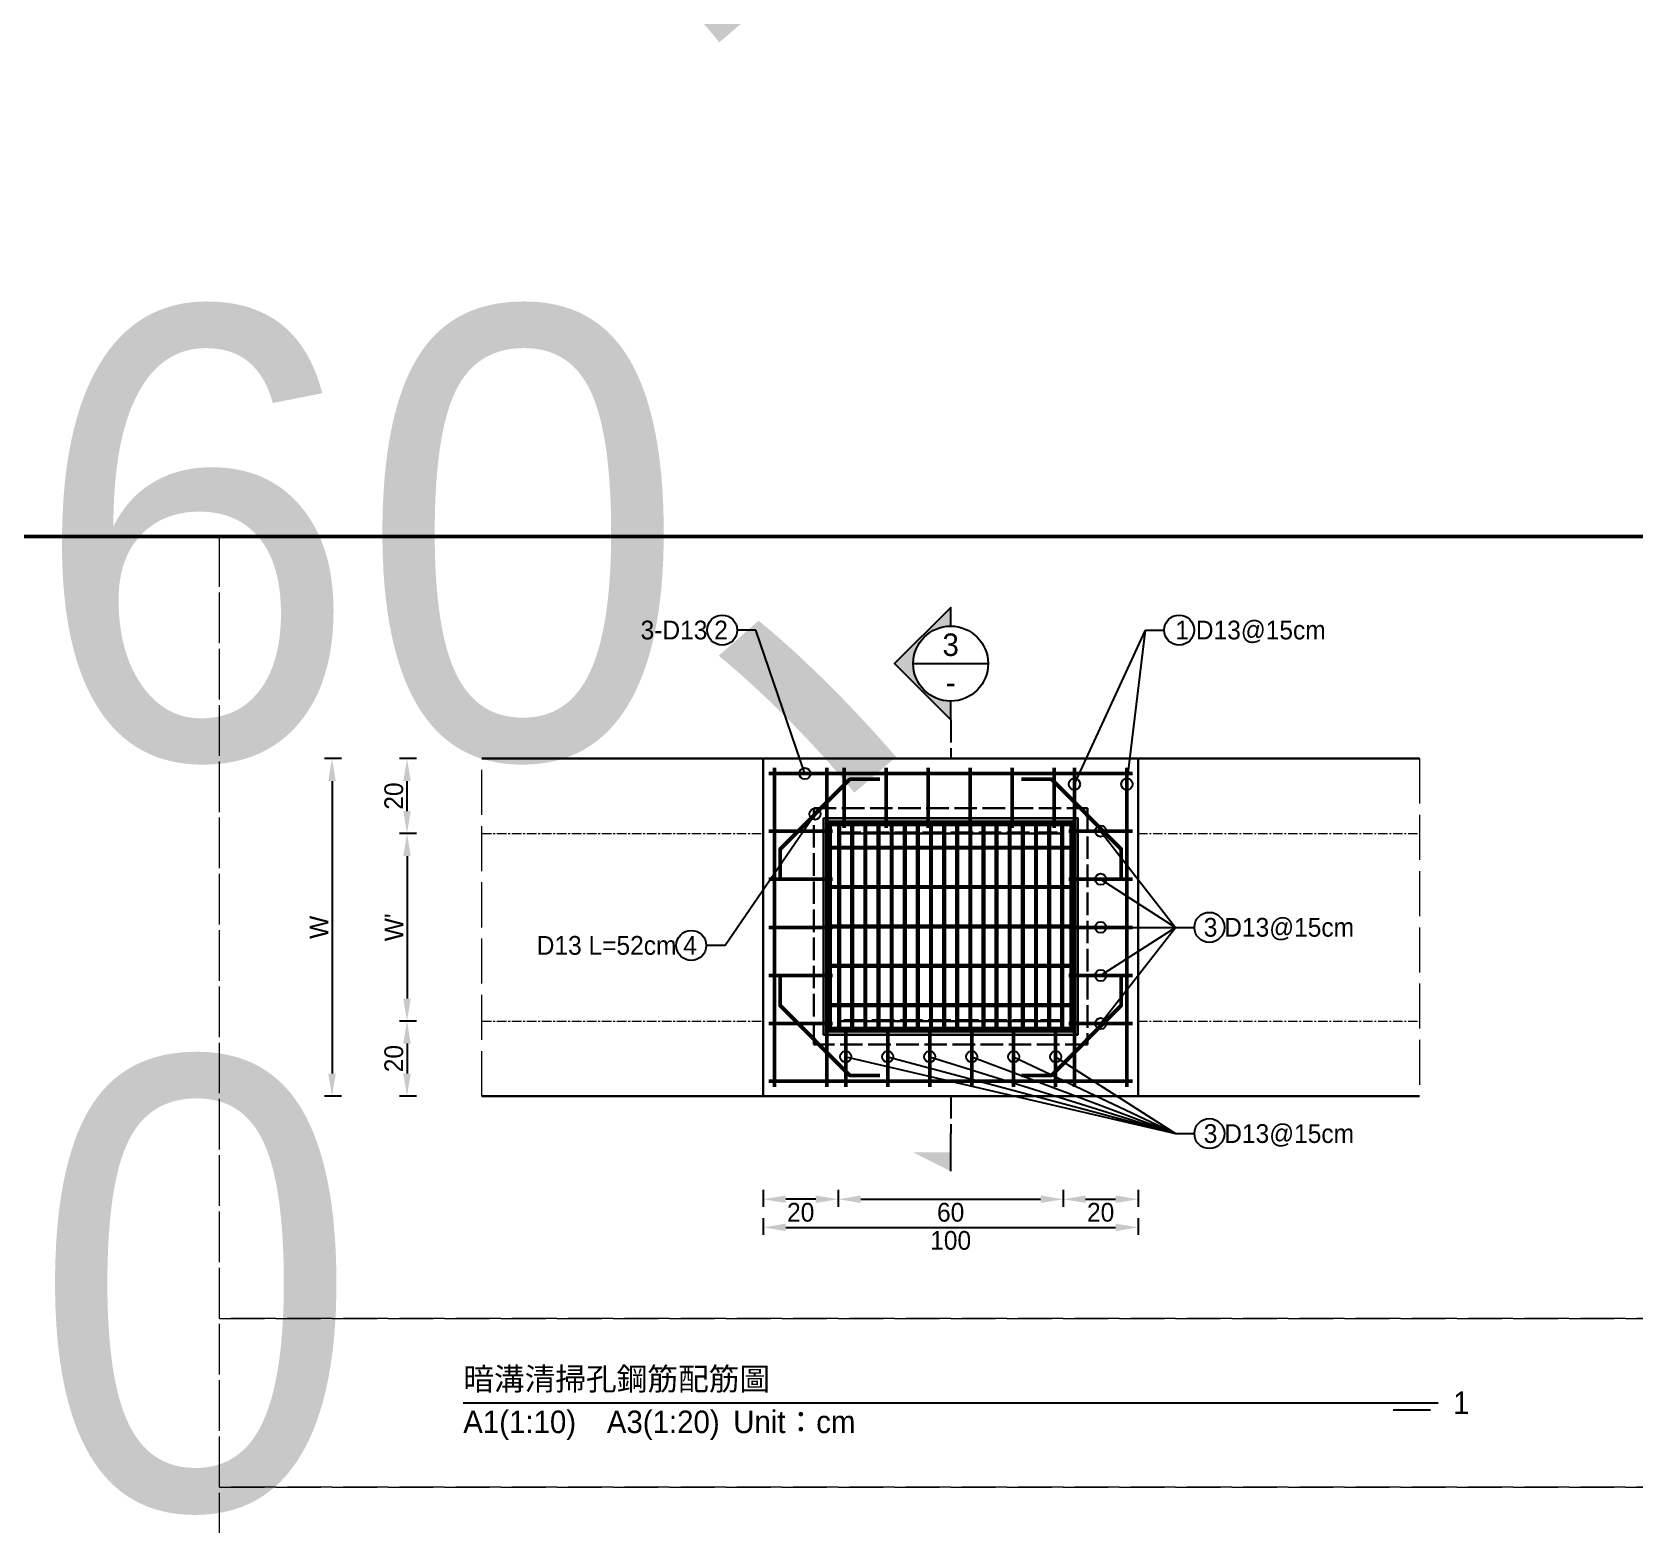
# Model space of a CAD drawing. Extents: x -7340 to 3675, y -3342 to 777.
# Drawn here: x -1710 to -1282.5, y -1020.6 to -622.6 of the extents above; entities that cross this region are included whole.
import ezdxf
from ezdxf import colors
from ezdxf.entities.mleader import LeaderData, LeaderLine
from ezdxf.math import Vec2, Vec3

# ---------------------------------------------------------------- set-up
doc = ezdxf.new("R2010")
doc.units = 0
doc.header["$MEASUREMENT"] = 0
doc.linetypes.add('ACAD_ISO02W100', pattern=[15, 12, -3])
doc.linetypes.add('CENTERX2', pattern=[4, 2.5, -0.5, 0.5, -0.5])
for name, color, linetype, lineweight in [('一、3.基本-變更', 1, 'Continuous', 50), ('二、1.繪圖-既有設施', 8, 'Continuous', 20), ('二、2.繪圖-施作項目', 181, 'Continuous', 30), ('二、5.繪圖-鋼筋', 60, 'Continuous', 50), ('二、6.繪圖-其他施作項目', 35, 'Continuous', 30)]:
    doc.layers.add(name, color=color, linetype=linetype, lineweight=lineweight)
doc.layers.add('一、4.基本-隱藏', color=9, linetype='ACAD_ISO02W100', lineweight=20, plot=False)
doc.layers.add('三、3.文字-註解文字', color=2, linetype='Continuous')
doc.styles.add('次圖名(詳圖)', font='MS PGothic.ttf', dxfattribs={"height": 6})
doc.styles.add('註解文字(詳圖)', font='MS PGothic.ttf', dxfattribs={"height": 5})
doc.dimstyles.new('註解文字(詳圖)', dxfattribs={"dimtxt": 5, "dimasz": 6, "dimexe": 2, "dimexo": 5, "dimgap": 1, "dimtad": 2, "dimzin": 0, "dimdsep": 46, "dimtxsty": '註解文字(詳圖)', "dimcen": 0.1, "dimclrd": 144, "dimclre": 144, "dimclrt": 256, "dimadec": 0, "dimazin": 0, "dimtfac": 1, "dimtofl": 0, "dimtmove": 0, "dimatfit": 3, "dimfxlon": 1, "dimtolj": 1, "dimtzin": 0, "dimlwd": -1, "dimlwe": -1, "dimarcsym": 1})
pattern_1 = [(45, (-2785.3608, -652.3457), (-2.65165, 2.65165), []), (45, (-2784.477, -652.3457), (-2.65165, 2.65165), []), (45, (-2783.593, -652.3457), (-2.65165, 2.65165), []), (45, (-2782.709, -652.3457), (-2.65165, 2.65165), [])]

# ---------------------------------------------------------------- blocks, each defined once
blk = doc.blocks.new('*D172')
at = {"layer": 'Defpoints', "color": 0, "transparency": 16777216}
for p in [(-1610, -816.25), (-1590, -816.25), (-1590, -836.25)]:
    blk.add_point(p, dxfattribs=at)
at = {"layer": '三、3.文字-註解文字', "color": 144, "transparency": 16777216}
for p, q in [((-1607.5, -816.25), (-1612, -816.25)), ((-1610, -830.25), (-1610, -822.25)), ((-1607.5, -836.25), (-1612, -836.25))]:
    blk.add_line(p, q, dxfattribs=at)
for points in [[(-1611, -822.25), (-1609, -822.25), (-1610, -816.25)], [(-1611, -830.25), (-1609, -830.25), (-1610, -836.25)]]:
    blk.add_solid(points, dxfattribs=at)
at = {"layer": '三、3.文字-註解文字', "transparency": 16777216, "insert": (-1613.5, -826.25), "char_height": 5, "attachment_point": 5, "rotation": 90, "style": '註解文字(詳圖)'}
blk.add_mtext('\\A1;20', dxfattribs=at)
blk = doc.blocks.new('*D173')
at = {"layer": 'Defpoints', "color": 0, "transparency": 16777216}
for p in [(-1590, -836.25), (-1610, -886.25), (-1590, -886.25)]:
    blk.add_point(p, dxfattribs=at)
at = {"layer": '三、3.文字-註解文字', "color": 144, "transparency": 16777216}
for p, q in [((-1607.5, -836.25), (-1612, -836.25)), ((-1610, -842.25), (-1610, -880.25)), ((-1607.5, -886.25), (-1612, -886.25))]:
    blk.add_line(p, q, dxfattribs=at)
for points in [[(-1611, -842.25), (-1609, -842.25), (-1610, -836.25)], [(-1611, -880.25), (-1609, -880.25), (-1610, -886.25)]]:
    blk.add_solid(points, dxfattribs=at)
at = {"layer": '三、3.文字-註解文字', "transparency": 16777216, "insert": (-1613.5, -861.25), "char_height": 5, "attachment_point": 5, "rotation": 90, "style": '註解文字(詳圖)'}
blk.add_mtext("\\A1;W'", dxfattribs=at)
blk = doc.blocks.new('*D174')
at = {"layer": 'Defpoints', "color": 0, "transparency": 16777216}
for p in [(-1590, -886.25), (-1610, -906.25), (-1590, -906.25)]:
    blk.add_point(p, dxfattribs=at)
at = {"layer": '三、3.文字-註解文字', "color": 144, "transparency": 16777216}
for p, q in [((-1607.5, -886.25), (-1612, -886.25)), ((-1610, -892.25), (-1610, -900.25)), ((-1607.5, -906.25), (-1612, -906.25))]:
    blk.add_line(p, q, dxfattribs=at)
for points in [[(-1611, -892.25), (-1609, -892.25), (-1610, -886.25)], [(-1611, -900.25), (-1609, -900.25), (-1610, -906.25)]]:
    blk.add_solid(points, dxfattribs=at)
at = {"layer": '三、3.文字-註解文字', "transparency": 16777216, "insert": (-1613.5, -896.25), "char_height": 5, "attachment_point": 5, "rotation": 90, "style": '註解文字(詳圖)'}
blk.add_mtext('\\A1;20', dxfattribs=at)
blk = doc.blocks.new('*D175')
at = {"layer": 'Defpoints', "color": 0, "transparency": 16777216}
for p in [(-1590, -816.25), (-1630, -906.25), (-1590, -906.25)]:
    blk.add_point(p, dxfattribs=at)
at = {"layer": '三、3.文字-註解文字', "color": 144, "transparency": 16777216}
for p, q in [((-1627.5, -816.25), (-1632, -816.25)), ((-1630, -822.25), (-1630, -900.25)), ((-1627.5, -906.25), (-1632, -906.25))]:
    blk.add_line(p, q, dxfattribs=at)
for points in [[(-1631, -822.25), (-1629, -822.25), (-1630, -816.25)], [(-1631, -900.25), (-1629, -900.25), (-1630, -906.25)]]:
    blk.add_solid(points, dxfattribs=at)
at = {"layer": '三、3.文字-註解文字', "transparency": 16777216, "insert": (-1633.5, -861.25), "char_height": 5, "attachment_point": 5, "rotation": 90, "style": '註解文字(詳圖)'}
blk.add_mtext('\\A1;W', dxfattribs=at)
blk = doc.blocks.new('_Small')
at = {"color": 0, "linetype": 'ByBlock', "lineweight": -2}
blk.add_circle((0, 0), 0.25, dxfattribs=at)
blk = doc.blocks.new('*D225')
at = {"layer": 'Defpoints', "color": 0, "transparency": 16777216}
for p in [(-1515, -886.25), (-1495, -886.25), (-1515, -933.75)]:
    blk.add_point(p, dxfattribs=at)
at = {"layer": '三、3.文字-註解文字', "color": 144, "transparency": 16777216}
for p, q in [((-1515, -931.25), (-1515, -935.75)), ((-1495, -931.25), (-1495, -935.75)), ((-1501, -933.75), (-1509, -933.75))]:
    blk.add_line(p, q, dxfattribs=at)
for points in [[(-1509, -932.75), (-1509, -934.75), (-1515, -933.75)], [(-1501, -932.75), (-1501, -934.75), (-1495, -933.75)]]:
    blk.add_solid(points, dxfattribs=at)
at = {"layer": '三、3.文字-註解文字', "transparency": 16777216, "insert": (-1505, -937.25), "char_height": 5, "attachment_point": 5, "style": '註解文字(詳圖)'}
blk.add_mtext('\\A1;20', dxfattribs=at)
blk = doc.blocks.new('*D226')
at = {"layer": 'Defpoints', "color": 0, "transparency": 16777216}
for p in [(-1495, -886.25), (-1435, -886.25), (-1435, -933.75)]:
    blk.add_point(p, dxfattribs=at)
at = {"layer": '三、3.文字-註解文字', "color": 144, "transparency": 16777216}
for p, q in [((-1495, -931.25), (-1495, -935.75)), ((-1435, -931.25), (-1435, -935.75)), ((-1489, -933.75), (-1441, -933.75))]:
    blk.add_line(p, q, dxfattribs=at)
for points in [[(-1489, -932.75), (-1489, -934.75), (-1495, -933.75)], [(-1441, -932.75), (-1441, -934.75), (-1435, -933.75)]]:
    blk.add_solid(points, dxfattribs=at)
at = {"layer": '三、3.文字-註解文字', "transparency": 16777216, "insert": (-1465, -937.25), "char_height": 5, "attachment_point": 5, "style": '註解文字(詳圖)'}
blk.add_mtext('\\A1;60', dxfattribs=at)
blk = doc.blocks.new('*D227')
at = {"layer": 'Defpoints', "color": 0, "transparency": 16777216}
for p in [(-1435, -886.25), (-1415, -886.25), (-1415, -933.75)]:
    blk.add_point(p, dxfattribs=at)
at = {"layer": '三、3.文字-註解文字', "color": 144, "transparency": 16777216}
for p, q in [((-1435, -931.25), (-1435, -935.75)), ((-1415, -931.25), (-1415, -935.75)), ((-1429, -933.75), (-1421, -933.75))]:
    blk.add_line(p, q, dxfattribs=at)
for points in [[(-1429, -932.75), (-1429, -934.75), (-1435, -933.75)], [(-1421, -932.75), (-1421, -934.75), (-1415, -933.75)]]:
    blk.add_solid(points, dxfattribs=at)
at = {"layer": '三、3.文字-註解文字', "transparency": 16777216, "insert": (-1425, -937.25), "char_height": 5, "attachment_point": 5, "style": '註解文字(詳圖)'}
blk.add_mtext('\\A1;20', dxfattribs=at)
blk = doc.blocks.new('*D228')
at = {"layer": 'Defpoints', "color": 0, "transparency": 16777216}
for p in [(-1515, -906.25), (-1415, -906.25), (-1415, -941.25)]:
    blk.add_point(p, dxfattribs=at)
at = {"layer": '三、3.文字-註解文字', "color": 144, "transparency": 16777216}
for p, q in [((-1515, -938.75), (-1515, -943.25)), ((-1415, -938.75), (-1415, -943.25)), ((-1509, -941.25), (-1421, -941.25))]:
    blk.add_line(p, q, dxfattribs=at)
for points in [[(-1509, -940.25), (-1509, -942.25), (-1515, -941.25)], [(-1421, -940.25), (-1421, -942.25), (-1415, -941.25)]]:
    blk.add_solid(points, dxfattribs=at)
at = {"layer": '三、3.文字-註解文字', "transparency": 16777216, "insert": (-1465, -944.75), "char_height": 5, "attachment_point": 5, "style": '註解文字(詳圖)'}
blk.add_mtext('\\A1;100', dxfattribs=at)

msp = doc.modelspace()

# ---------------------------------------------------------------- hatches: boundary and pattern name
at = {"layer": '三、3.文字-註解文字'}
h = msp.add_hatch(color=256, dxfattribs=at)
h.dxf.hatch_style = 1
h.paths.add_polyline_path([(-1465, -775.943), (-1480, -790.943), (-1465, -805.943), (-1465, -800.943, -0.4142136), (-1475, -790.943, -0.4142136), (-1465, -780.943)])
h = msp.add_hatch(color=256, dxfattribs=at)
h.dxf.hatch_style = 1
h.paths.add_polyline_path([(-1475, -921.25), (-1465, -926.25), (-1465, -921.25)])
at = {"layer": '二、6.繪圖-其他施作項目'}
h = msp.add_hatch(color=256, dxfattribs=at)
h.dxf.hatch_style = 1
h.paths.add_polyline_path([(-1498.9, -889.9), (-1431.1, -889.9), (-1431.1, -832.1), (-1498.9, -832.1)])
h.paths.add_polyline_path([(-1498, -889), (-1432, -889), (-1432, -833), (-1498, -833)], flags=16)
h = msp.add_hatch(dxfattribs=at)
h.set_pattern_fill('ANSI34', color=256, scale=5)
h.set_pattern_definition(pattern_1)
h.paths.add_polyline_path([(-1433, -839.75), (-1497, -839.75), (-1497, -840.25), (-1433, -840.25)])
h = msp.add_hatch(dxfattribs=at)
h.set_pattern_fill('ANSI34', color=256, scale=5)
h.set_pattern_definition(pattern_1)
h.paths.add_polyline_path([(-1433, -850.25), (-1497, -850.25), (-1497, -850.75), (-1433, -850.75)])
h = msp.add_hatch(dxfattribs=at)
h.set_pattern_fill('ANSI34', color=256, scale=5)
h.set_pattern_definition(pattern_1)
h.paths.add_polyline_path([(-1433, -860.75), (-1497, -860.75), (-1497, -861.25), (-1433, -861.25)])
h = msp.add_hatch(dxfattribs=at)
h.set_pattern_fill('ANSI34', color=256, scale=5)
h.set_pattern_definition(pattern_1)
h.paths.add_polyline_path([(-1433, -871.25), (-1497, -871.25), (-1497, -871.75), (-1433, -871.75)])
h = msp.add_hatch(dxfattribs=at)
h.set_pattern_fill('ANSI34', color=256, scale=5)
h.set_pattern_definition(pattern_1)
h.paths.add_polyline_path([(-1433, -881.75), (-1497, -881.75), (-1497, -882.25), (-1433, -882.25)])

# ---------------------------------------------------------------- linework, layer by layer
at = {"layer": '一、3.基本-變更'}
msp.add_lwpolyline([(-3420, -757), (0, -757), (0, -1264), (-3420, -1264)], close=True, dxfattribs=at)
at = {"layer": '一、4.基本-隱藏'}
for points in [[(-1660, -757), (-880, -757), (-880, -1264), (-1660, -1264)], [(-1660, -757), (-1270, -757), (-1270, -965.5), (-1660, -965.5)], [(-1590, -816.25), (-1340, -816.25), (-1340, -906.25), (-1590, -906.25)], [(-1660, -965.5), (-1270, -965.5), (-1270, -1010.5), (-1660, -1010.5)], [(-1660, -1010.5), (-1270, -1010.5), (-1270, -1219), (-1660, -1219)]]:
    msp.add_lwpolyline(points, close=True, dxfattribs=at)
at = {"layer": '三、3.文字-註解文字'}
for points in [[(-1465, -780.943), (-1465, -775.943), (-1480, -790.943), (-1465, -805.943), (-1465, -800.943)], [(-1475, -790.943), (-1455, -790.943)], [(-1465, -926.25), (-1465, -916.25)], [(-1595, -988), (-1335, -988)], [(-1337, -990), (-1347, -990)]]:
    msp.add_lwpolyline(points, dxfattribs=at)
at = {"layer": '三、3.文字-註解文字', "linetype": 'ACAD_ISO02W100', "ltscale": 0.5}
for points in [[(-1465, -805.943), (-1465, -815.943)], [(-1465, -906.25), (-1465, -916.25)]]:
    msp.add_lwpolyline(points, dxfattribs=at)
at = {"layer": '三、3.文字-註解文字'}
for centre, radius in [((-1525.93, -782), 4), ((-1404.07, -782), 4), ((-1465, -790.943), 10), ((-1396, -861.25), 4), ((-1534.181, -866.069), 4), ((-1396, -916.25), 4)]:
    msp.add_circle(centre, radius, dxfattribs=at)
at = {"layer": '二、1.繪圖-既有設施', "linetype": 'CENTERX2'}
for points in [[(-1590, -836.25), (-1515, -836.25)], [(-1415, -836.25), (-1340, -836.25)], [(-1590, -886.25), (-1515, -886.25)], [(-1415, -886.25), (-1340, -886.25)]]:
    msp.add_lwpolyline(points, dxfattribs=at)
at = {"layer": '二、2.繪圖-施作項目'}
for points in [[(-1590, -816.25), (-1340, -816.25)], [(-1515, -816.25), (-1515, -906.25)], [(-1415, -816.25), (-1415, -906.25)], [(-1590, -906.25), (-1340, -906.25)]]:
    msp.add_lwpolyline(points, dxfattribs=at)
msp.add_lwpolyline([(-1495, -836.25), (-1435, -836.25), (-1435, -886.25), (-1495, -886.25)], close=True, dxfattribs=at)
at = {"layer": '二、5.繪圖-鋼筋'}
for points in [[(-1513.5, -820.25), (-1416.5, -820.25)], [(-1512, -818.75), (-1512, -903.75)], [(-1498, -818.75), (-1498, -903.75)], [(-1493.362, -834.75), (-1493.362, -818.75)], [(-1482.162, -834.75), (-1482.162, -818.75)], [(-1470.962, -834.75), (-1470.962, -818.75)], [(-1459.762, -834.75), (-1459.762, -818.75)], [(-1448.562, -834.75), (-1448.562, -818.75)], [(-1437.362, -834.75), (-1437.362, -818.75)], [(-1432, -818.75), (-1432, -903.75)], [(-1418, -818.75), (-1418, -903.75)], [(-1510.5, -848.388), (-1510.5, -840.388), (-1491.862, -821.75), (-1483.862, -821.75)], [(-1419.5, -848.388), (-1419.5, -840.388), (-1438.138, -821.75), (-1446.138, -821.75)], [(-1513.5, -835.6), (-1496.5, -835.6)], [(-1433.5, -835.6), (-1416.5, -835.6)], [(-1513.5, -848.43), (-1496.5, -848.43)], [(-1433.5, -848.43), (-1416.5, -848.43)], [(-1513.5, -861.25), (-1496.5, -861.25)], [(-1433.5, -861.25), (-1416.5, -861.25)], [(-1513.5, -874.09), (-1496.5, -874.09)], [(-1510.5, -874.112), (-1510.5, -882.112), (-1491.862, -900.75), (-1483.862, -900.75)], [(-1419.5, -874.112), (-1419.5, -882.112), (-1438.138, -900.75), (-1446.138, -900.75)], [(-1433.5, -874.09), (-1416.5, -874.09)], [(-1513.5, -886.92), (-1496.5, -886.92)], [(-1493, -903.75), (-1493, -887.75)], [(-1481.8, -903.75), (-1481.8, -887.75)], [(-1470.6, -903.75), (-1470.6, -887.75)], [(-1459.4, -903.75), (-1459.4, -887.75)], [(-1448.2, -903.75), (-1448.2, -887.75)], [(-1437, -903.75), (-1437, -887.75)], [(-1433.5, -886.92), (-1416.5, -886.92)], [(-1513.5, -902.25), (-1416.5, -902.25)]]:
    msp.add_lwpolyline(points, dxfattribs=at)
at = {"layer": '二、6.繪圖-其他施作項目', "linetype": 'ACAD_ISO02W100', "ltscale": 0.5}
for points in [[(-1501.5, -829.5), (-1428.5, -829.5), (-1428.5, -892.5), (-1501.5, -892.5)], [(-1495, -836), (-1435, -836), (-1435, -886), (-1495, -886)]]:
    msp.add_lwpolyline(points, close=True, dxfattribs=at)
at = {"layer": '二、6.繪圖-其他施作項目'}
for points in [[(-1498.9, -832.1), (-1431.1, -832.1), (-1431.1, -889.9), (-1498.9, -889.9)], [(-1498, -833), (-1432, -833), (-1432, -889), (-1498, -889)], [(-1497.5, -833.5), (-1432.5, -833.5), (-1432.5, -888.5), (-1497.5, -888.5)]]:
    msp.add_lwpolyline(points, close=True, dxfattribs=at)
for points in [[(-1497.5, -833.5), (-1432.5, -833.5)], [(-1497.5, -833.5), (-1497.5, -888.5)], [(-1497, -833.5), (-1497, -888.5)], [(-1433, -833.5), (-1433, -888.5)], [(-1432.5, -833.5), (-1432.5, -888.5)], [(-1497, -834), (-1433, -834)], [(-1495, -834), (-1495, -839.75)], [(-1494.5, -834), (-1494.5, -839.75)], [(-1491.5, -834), (-1491.5, -839.75)], [(-1491, -834), (-1491, -839.75)], [(-1488, -834), (-1488, -839.75)], [(-1487.5, -834), (-1487.5, -839.75)], [(-1484.5, -834), (-1484.5, -839.75)], [(-1484, -834), (-1484, -839.75)], [(-1481, -834), (-1481, -839.75)], [(-1480.5, -834), (-1480.5, -839.75)], [(-1477.5, -834), (-1477.5, -839.75)], [(-1477, -834), (-1477, -839.75)], [(-1474, -834), (-1474, -839.75)], [(-1473.5, -834), (-1473.5, -839.75)], [(-1470.5, -834), (-1470.5, -839.75)], [(-1470, -834), (-1470, -839.75)], [(-1467, -834), (-1467, -839.75)], [(-1466.5, -834), (-1466.5, -839.75)], [(-1463.5, -834), (-1463.5, -839.75)], [(-1463, -834), (-1463, -839.75)], [(-1460, -834), (-1460, -839.75)], [(-1459.5, -834), (-1459.5, -839.75)], [(-1456.5, -834), (-1456.5, -839.75)], [(-1456, -834), (-1456, -839.75)], [(-1453, -834), (-1453, -839.75)], [(-1452.5, -834), (-1452.5, -839.75)], [(-1449.5, -834), (-1449.5, -839.75)], [(-1449, -834), (-1449, -839.75)], [(-1446, -834), (-1446, -839.75)], [(-1445.5, -834), (-1445.5, -839.75)], [(-1442.5, -834), (-1442.5, -839.75)], [(-1442, -834), (-1442, -839.75)], [(-1439, -834), (-1439, -839.75)], [(-1438.5, -834), (-1438.5, -839.75)], [(-1435.5, -834), (-1435.5, -839.75)], [(-1435, -834), (-1435, -839.75)], [(-1497, -839.75), (-1433, -839.75)], [(-1497, -840.25), (-1433, -840.25)], [(-1495, -840.25), (-1495, -850.25)], [(-1494.5, -840.25), (-1494.5, -850.25)], [(-1491.5, -840.25), (-1491.5, -850.25)], [(-1491, -840.25), (-1491, -850.25)], [(-1488, -840.25), (-1488, -850.25)], [(-1487.5, -840.25), (-1487.5, -850.25)], [(-1484.5, -840.25), (-1484.5, -850.25)], [(-1484, -840.25), (-1484, -850.25)], [(-1481, -840.25), (-1481, -850.25)], [(-1480.5, -840.25), (-1480.5, -850.25)], [(-1477.5, -840.25), (-1477.5, -850.25)], [(-1477, -840.25), (-1477, -850.25)], [(-1474, -840.25), (-1474, -850.25)], [(-1473.5, -840.25), (-1473.5, -850.25)], [(-1470.5, -840.25), (-1470.5, -850.25)], [(-1470, -840.25), (-1470, -850.25)], [(-1467, -840.25), (-1467, -850.25)], [(-1466.5, -840.25), (-1466.5, -850.25)], [(-1463.5, -840.25), (-1463.5, -850.25)], [(-1463, -840.25), (-1463, -850.25)], [(-1460, -840.25), (-1460, -850.25)], [(-1459.5, -840.25), (-1459.5, -850.25)], [(-1456.5, -840.25), (-1456.5, -850.25)], [(-1456, -840.25), (-1456, -850.25)], [(-1453, -840.25), (-1453, -850.25)], [(-1452.5, -840.25), (-1452.5, -850.25)], [(-1449.5, -840.25), (-1449.5, -850.25)], [(-1449, -840.25), (-1449, -850.25)], [(-1446, -840.25), (-1446, -850.25)], [(-1445.5, -840.25), (-1445.5, -850.25)], [(-1442.5, -840.25), (-1442.5, -850.25)], [(-1442, -840.25), (-1442, -850.25)], [(-1439, -840.25), (-1439, -850.25)], [(-1438.5, -840.25), (-1438.5, -850.25)], [(-1435.5, -840.25), (-1435.5, -850.25)], [(-1435, -840.25), (-1435, -850.25)], [(-1497, -850.25), (-1433, -850.25)], [(-1497, -850.75), (-1433, -850.75)], [(-1495, -850.75), (-1495, -860.75)], [(-1494.5, -850.75), (-1494.5, -860.75)], [(-1491.5, -850.75), (-1491.5, -860.75)], [(-1491, -850.75), (-1491, -860.75)], [(-1488, -850.75), (-1488, -860.75)], [(-1487.5, -850.75), (-1487.5, -860.75)], [(-1484.5, -850.75), (-1484.5, -860.75)], [(-1484, -850.75), (-1484, -860.75)], [(-1481, -850.75), (-1481, -860.75)], [(-1480.5, -850.75), (-1480.5, -860.75)], [(-1477.5, -850.75), (-1477.5, -860.75)], [(-1477, -850.75), (-1477, -860.75)], [(-1474, -850.75), (-1474, -860.75)], [(-1473.5, -850.75), (-1473.5, -860.75)], [(-1470.5, -850.75), (-1470.5, -860.75)], [(-1470, -850.75), (-1470, -860.75)], [(-1467, -850.75), (-1467, -860.75)], [(-1466.5, -850.75), (-1466.5, -860.75)], [(-1463.5, -850.75), (-1463.5, -860.75)], [(-1463, -850.75), (-1463, -860.75)], [(-1460, -850.75), (-1460, -860.75)], [(-1459.5, -850.75), (-1459.5, -860.75)], [(-1456.5, -850.75), (-1456.5, -860.75)], [(-1456, -850.75), (-1456, -860.75)], [(-1453, -850.75), (-1453, -860.75)], [(-1452.5, -850.75), (-1452.5, -860.75)], [(-1449.5, -850.75), (-1449.5, -860.75)], [(-1449, -850.75), (-1449, -860.75)], [(-1446, -850.75), (-1446, -860.75)], [(-1445.5, -850.75), (-1445.5, -860.75)], [(-1442.5, -850.75), (-1442.5, -860.75)], [(-1442, -850.75), (-1442, -860.75)], [(-1439, -850.75), (-1439, -860.75)], [(-1438.5, -850.75), (-1438.5, -860.75)], [(-1435.5, -850.75), (-1435.5, -860.75)], [(-1435, -850.75), (-1435, -860.75)], [(-1497, -860.75), (-1433, -860.75)], [(-1497, -861.25), (-1433, -861.25)], [(-1495, -861.25), (-1495, -871.25)], [(-1494.5, -861.25), (-1494.5, -871.25)], [(-1491.5, -861.25), (-1491.5, -871.25)], [(-1491, -861.25), (-1491, -871.25)], [(-1488, -861.25), (-1488, -871.25)], [(-1487.5, -861.25), (-1487.5, -871.25)], [(-1484.5, -861.25), (-1484.5, -871.25)], [(-1484, -861.25), (-1484, -871.25)], [(-1481, -861.25), (-1481, -871.25)], [(-1480.5, -861.25), (-1480.5, -871.25)], [(-1477.5, -861.25), (-1477.5, -871.25)], [(-1477, -861.25), (-1477, -871.25)], [(-1474, -861.25), (-1474, -871.25)], [(-1473.5, -861.25), (-1473.5, -871.25)], [(-1470.5, -861.25), (-1470.5, -871.25)], [(-1470, -861.25), (-1470, -871.25)], [(-1467, -861.25), (-1467, -871.25)], [(-1466.5, -861.25), (-1466.5, -871.25)], [(-1463.5, -861.25), (-1463.5, -871.25)], [(-1463, -861.25), (-1463, -871.25)], [(-1460, -861.25), (-1460, -871.25)], [(-1459.5, -861.25), (-1459.5, -871.25)], [(-1456.5, -861.25), (-1456.5, -871.25)], [(-1456, -861.25), (-1456, -871.25)], [(-1453, -861.25), (-1453, -871.25)], [(-1452.5, -861.25), (-1452.5, -871.25)], [(-1449.5, -861.25), (-1449.5, -871.25)], [(-1449, -861.25), (-1449, -871.25)], [(-1446, -861.25), (-1446, -871.25)], [(-1445.5, -861.25), (-1445.5, -871.25)], [(-1442.5, -861.25), (-1442.5, -871.25)], [(-1442, -861.25), (-1442, -871.25)], [(-1439, -861.25), (-1439, -871.25)], [(-1438.5, -861.25), (-1438.5, -871.25)], [(-1435.5, -861.25), (-1435.5, -871.25)], [(-1435, -861.25), (-1435, -871.25)], [(-1497, -871.25), (-1433, -871.25)], [(-1497, -871.75), (-1433, -871.75)], [(-1495, -871.75), (-1495, -881.75)], [(-1494.5, -871.75), (-1494.5, -881.75)], [(-1491.5, -871.75), (-1491.5, -881.75)], [(-1491, -871.75), (-1491, -881.75)], [(-1488, -871.75), (-1488, -881.75)], [(-1487.5, -871.75), (-1487.5, -881.75)], [(-1484.5, -871.75), (-1484.5, -881.75)], [(-1484, -871.75), (-1484, -881.75)], [(-1481, -871.75), (-1481, -881.75)], [(-1480.5, -871.75), (-1480.5, -881.75)], [(-1477.5, -871.75), (-1477.5, -881.75)], [(-1477, -871.75), (-1477, -881.75)], [(-1474, -871.75), (-1474, -881.75)], [(-1473.5, -871.75), (-1473.5, -881.75)], [(-1470.5, -871.75), (-1470.5, -881.75)], [(-1470, -871.75), (-1470, -881.75)], [(-1467, -871.75), (-1467, -881.75)], [(-1466.5, -871.75), (-1466.5, -881.75)], [(-1463.5, -871.75), (-1463.5, -881.75)], [(-1463, -871.75), (-1463, -881.75)], [(-1460, -871.75), (-1460, -881.75)], [(-1459.5, -871.75), (-1459.5, -881.75)], [(-1456.5, -871.75), (-1456.5, -881.75)], [(-1456, -871.75), (-1456, -881.75)], [(-1453, -871.75), (-1453, -881.75)], [(-1452.5, -871.75), (-1452.5, -881.75)], [(-1449.5, -871.75), (-1449.5, -881.75)], [(-1449, -871.75), (-1449, -881.75)], [(-1446, -871.75), (-1446, -881.75)], [(-1445.5, -871.75), (-1445.5, -881.75)], [(-1442.5, -871.75), (-1442.5, -881.75)], [(-1442, -871.75), (-1442, -881.75)], [(-1439, -871.75), (-1439, -881.75)], [(-1438.5, -871.75), (-1438.5, -881.75)], [(-1435.5, -871.75), (-1435.5, -881.75)], [(-1435, -871.75), (-1435, -881.75)], [(-1497, -881.75), (-1433, -881.75)], [(-1497, -882.25), (-1433, -882.25)], [(-1495, -882.25), (-1495, -888)], [(-1494.5, -882.25), (-1494.5, -888)], [(-1491.5, -882.25), (-1491.5, -888)], [(-1491, -882.25), (-1491, -888)], [(-1488, -882.25), (-1488, -888)], [(-1487.5, -882.25), (-1487.5, -888)], [(-1484.5, -882.25), (-1484.5, -888)], [(-1484, -882.25), (-1484, -888)], [(-1481, -882.25), (-1481, -888)], [(-1480.5, -882.25), (-1480.5, -888)], [(-1477.5, -882.25), (-1477.5, -888)], [(-1477, -882.25), (-1477, -888)], [(-1474, -882.25), (-1474, -888)], [(-1473.5, -882.25), (-1473.5, -888)], [(-1470.5, -882.25), (-1470.5, -888)], [(-1470, -882.25), (-1470, -888)], [(-1467, -882.25), (-1467, -888)], [(-1466.5, -882.25), (-1466.5, -888)], [(-1463.5, -882.25), (-1463.5, -888)], [(-1463, -882.25), (-1463, -888)], [(-1460, -882.25), (-1460, -888)], [(-1459.5, -882.25), (-1459.5, -888)], [(-1456.5, -882.25), (-1456.5, -888)], [(-1456, -882.25), (-1456, -888)], [(-1453, -882.25), (-1453, -888)], [(-1452.5, -882.25), (-1452.5, -888)], [(-1449.5, -882.25), (-1449.5, -888)], [(-1449, -882.25), (-1449, -888)], [(-1446, -882.25), (-1446, -888)], [(-1445.5, -882.25), (-1445.5, -888)], [(-1442.5, -882.25), (-1442.5, -888)], [(-1442, -882.25), (-1442, -888)], [(-1439, -882.25), (-1439, -888)], [(-1438.5, -882.25), (-1438.5, -888)], [(-1435.5, -882.25), (-1435.5, -888)], [(-1435, -882.25), (-1435, -888)], [(-1497.5, -888.5), (-1432.5, -888.5)], [(-1497, -888), (-1433, -888)]]:
    msp.add_lwpolyline(points, dxfattribs=at)

# ---------------------------------------------------------------- texts
at = {"layer": '一、4.基本-隱藏', "insert": (-1710, -657), "char_height": 120, "attachment_point": 5, "style": '次圖名(詳圖)'}
msp.add_mtext_dynamic_manual_height_columns("{\\fMS PGothic|b0|i0|c128|p34;W'=50，h=100、80、60、40}", width=698.49542, gutter_width=30, heights=[0], dxfattribs=at)
at = {"layer": '三、3.文字-註解文字', "char_height": 6}
for s, width, gutter_width, insert, attachment_point, style in [('3', 6.60394, 25, (-1465, -785.943), 5, '註解文字(詳圖)'), ('-', 6.60394, 25, (-1465, -795.943), 5, '註解文字(詳圖)'), ('{\\fMS PGothic|b0|i0|c128|p34;暗溝}清掃孔{\\fMS PGothic|b0|i0|c128|p34;鋼筋配筋圖}', 113.35584, 15, (-1595, -982), 4, '次圖名(詳圖)'), ('1', 3, 15, (-1331, -988), 4, '次圖名(詳圖)'), ('A1(1:10)\u3000A3(1:20){\\fMS PGothic|b0|i0|c128|p34;^IUnit：cm}', 136.03259, 15, (-1595, -994), 4, '次圖名(詳圖)')]:
    msp.add_mtext_dynamic_manual_height_columns(s, width=width, gutter_width=gutter_width, heights=[0], dxfattribs=dict(at, insert=insert, attachment_point=attachment_point, style=style))

# ---------------------------------------------------------------- dimensions: what is measured, and where the dimension line sits
at = {"layer": '三、3.文字-註解文字'}
for base, p1, p2, text, picture, middle in [((-1630, -906.25), (-1590, -816.25), (-1590, -906.25), 'W', '*D175', (-1633.5, -861.25)), ((-1610, -816.25), (-1590, -836.25), (-1590, -816.25), '20', '*D172', (-1613.5, -826.25)), ((-1610, -886.25), (-1590, -836.25), (-1590, -886.25), "W'", '*D173', (-1613.5, -861.25)), ((-1610, -906.25), (-1590, -886.25), (-1590, -906.25), '20', '*D174', (-1613.5, -896.25))]:
    dim = msp.add_linear_dim(base=base, p1=p1, p2=p2, angle=90, text=text, dimstyle='註解文字(詳圖)', dxfattribs=at)
    dim.commit()
    dim.dimension.update_dxf_attribs({"geometry": picture, "text_midpoint": middle})
for base, p1, p2, text, picture, middle in [((-1515, -933.75), (-1495, -886.25), (-1515, -886.25), '20', '*D225', (-1505, -937.25)), ((-1435, -933.75), (-1495, -886.25), (-1435, -886.25), '60', '*D226', (-1465, -937.25)), ((-1415, -933.75), (-1435, -886.25), (-1415, -886.25), '20', '*D227', (-1425, -937.25)), ((-1415, -941.25), (-1515, -906.25), (-1415, -906.25), '100', '*D228', (-1465, -944.75))]:
    dim = msp.add_linear_dim(base=base, p1=p1, p2=p2, text=text, dimstyle='註解文字(詳圖)', dxfattribs=at)
    dim.commit()
    dim.dimension.update_dxf_attribs({"geometry": picture, "text_midpoint": middle})

# ---------------------------------------------------------------- leaders
ml = msp.add_multileader_mtext('Standard', dxfattribs=at)
ml.set_content('{\\fMS PGothic|b0|i0|c128|p34;3-D13 }2{\\fMS PGothic|b0|i0|c128|p34; }', color=256, style='註解文字(詳圖)')
ml.set_leader_properties(color=144, linetype='ByLayer', lineweight=-1)
ml.set_arrow_properties(name='SMALL')
ml.build(insert=Vec2(0, 0))
ml.multileader.update_dxf_attribs({"dogleg_length": 5, "arrow_head_size": 6})
ctx = ml.context
ctx.base_point, ctx.char_height, ctx.arrow_head_size, ctx.landing_gap_size, ctx.plane_origin = Vec3(-1551.305, -782), 5, 6, 2.5, Vec3(-1615.339, -829.835)
ctx.text_align_type = 2
notes = []
notes.append((ctx, [(1, (1, 1, 0), (-1516.93, -782), (-1, 0), 5, [(0, [(-1503.884, -820.25)], 0, [])])]))
ctx.mtext.insert, ctx.mtext.width, ctx.mtext.alignment, ctx.mtext.flow_direction = Vec3(-1524.43, -779.486), 42.33146, 3, 5
ml = msp.add_multileader_mtext('Standard', dxfattribs=at)
ml.set_content('{\\fMS PGothic|b0|i0|c128|p34;1 }D13@15cm', color=256, style='註解文字(詳圖)')
ml.set_leader_properties(color=144, linetype='ByLayer', lineweight=-1)
ml.set_arrow_properties(name='SMALL')
ml.build(insert=Vec2(0, 0))
ml.multileader.update_dxf_attribs({"dogleg_length": 5, "arrow_head_size": 6})
ctx = ml.context
ctx.base_point, ctx.char_height, ctx.arrow_head_size, ctx.landing_gap_size, ctx.plane_origin = Vec3(-1408.07, -782), 5, 6, 3, Vec3(-1450.695, -829.835)
notes.append((ctx, [(0, (1, 1, 0), (-1413.07, -782), (1, 0), 5, [(0, [(-1432, -823.081)], 0, [])])]))
ctx.mtext.insert, ctx.mtext.flow_direction = Vec3(-1405.07, -779.486), 5
ml = msp.add_multileader_mtext('Standard', dxfattribs=at)
ml.set_content('{\\fMS PGothic|b0|i0|c128|p34; }', color=256, style='註解文字(詳圖)')
ml.set_leader_properties(color=144, linetype='ByLayer', lineweight=-1)
ml.set_arrow_properties(name='SMALL')
ml.build(insert=Vec2(0, 0))
ml.multileader.update_dxf_attribs({"dogleg_length": 5, "arrow_head_size": 6})
ctx = ml.context
ctx.base_point, ctx.char_height, ctx.arrow_head_size, ctx.landing_gap_size, ctx.plane_origin = Vec3(-1408.07, -782), 5, 6, 3, Vec3(-1436.695, -829.835)
notes.append((ctx, [(0, (1, 1, 0), (-1413.07, -782), (1, 0), 5, [(0, [(-1418, -823.081)], 0, [])])]))
ctx.mtext.insert, ctx.mtext.flow_direction = Vec3(-1405.07, -779.5), 5
ml = msp.add_multileader_mtext('Standard', dxfattribs=at)
ml.set_content('{\\fMS PGothic|b0|i0|c128|p34;D13 }L=52cm{\\fMS PGothic|b0|i0|c128|p34; 4 }', color=256, style='註解文字(詳圖)')
ml.set_leader_properties(color=144, linetype='ByLayer', lineweight=-1)
ml.set_arrow_properties(name='SMALL')
ml.build(insert=Vec2(0, 0))
ml.multileader.update_dxf_attribs({"dogleg_length": 5, "arrow_head_size": 6})
ctx = ml.context
ctx.base_point, ctx.char_height, ctx.arrow_head_size, ctx.landing_gap_size, ctx.plane_origin = Vec3(-1578.335, -866.069), 5, 6, 2.5, Vec3(-1623.59, -913.903)
ctx.text_align_type = 2
notes.append((ctx, [(1, (1, 1, 0), (-1525.181, -866.069), (-1, 0), 5, [(0, [(-1501.181, -831.069)], 0, [])])]))
ctx.mtext.insert, ctx.mtext.width, ctx.mtext.alignment, ctx.mtext.flow_direction = Vec3(-1532.681, -863.555), 45.36597, 3, 5
ml = msp.add_multileader_mtext('Standard', dxfattribs=at)
ml.set_content('3{\\fMS PGothic|b0|i0|c128|p34; D13@15cm}', color=256, style='註解文字(詳圖)')
ml.set_leader_properties(color=144, linetype='ByLayer', lineweight=-1)
ml.set_arrow_properties(name='SMALL')
ml.build(insert=Vec2(0, 0))
ml.multileader.update_dxf_attribs({"dogleg_length": 5, "arrow_head_size": 6})
ctx = ml.context
ctx.base_point, ctx.char_height, ctx.arrow_head_size, ctx.landing_gap_size, ctx.plane_origin = Vec3(-1400, -861.25), 5, 6, 2.5, Vec3(-1442.625, -909.085)
notes.append((ctx, [(0, (1, 1, 0), (-1405, -861.25), (1, 0), 5, [(0, [(-1425, -835.6)], 0, [])])]))
ctx.mtext.insert, ctx.mtext.flow_direction = Vec3(-1397.5, -858.736), 5
ml = msp.add_multileader_mtext('Standard', dxfattribs=at)
ml.set_content('{\\fMS PGothic|b0|i0|c128|p34; }', color=256, style='註解文字(詳圖)')
ml.set_leader_properties(color=144, linetype='ByLayer', lineweight=-1)
ml.set_arrow_properties(name='SMALL')
ml.build(insert=Vec2(0, 0))
ml.multileader.update_dxf_attribs({"dogleg_length": 5, "arrow_head_size": 6})
ctx = ml.context
ctx.base_point, ctx.char_height, ctx.arrow_head_size, ctx.landing_gap_size, ctx.plane_origin = Vec3(-1400, -861.25), 5, 6, 3, Vec3(-1428.625, -909.085)
notes.append((ctx, [(0, (1, 1, 0), (-1405, -861.25), (1, 0), 5, [(0, [(-1425, -848.43)], 0, [])])]))
ctx.mtext.insert, ctx.mtext.flow_direction = Vec3(-1397, -858.75), 5
ml = msp.add_multileader_mtext('Standard', dxfattribs=at)
ml.set_content('{\\fMS PGothic|b0|i0|c128|p34; }', color=256, style='註解文字(詳圖)')
ml.set_leader_properties(color=144, linetype='ByLayer', lineweight=-1)
ml.set_arrow_properties(name='SMALL')
ml.build(insert=Vec2(0, 0))
ml.multileader.update_dxf_attribs({"dogleg_length": 5, "arrow_head_size": 6})
ctx = ml.context
ctx.base_point, ctx.char_height, ctx.arrow_head_size, ctx.landing_gap_size, ctx.plane_origin = Vec3(-1400, -861.25), 5, 6, 3, Vec3(-1428.625, -923.585)
notes.append((ctx, [(0, (1, 1, 0), (-1405, -861.25), (1, 0), 5, [(0, [(-1425, -861.25)], 0, [])])]))
ctx.mtext.insert, ctx.mtext.flow_direction = Vec3(-1397, -858.75), 5
ml = msp.add_multileader_mtext('Standard', dxfattribs=at)
ml.set_content('{\\fMS PGothic|b0|i0|c128|p34; }', color=256, style='註解文字(詳圖)')
ml.set_leader_properties(color=144, linetype='ByLayer', lineweight=-1)
ml.set_arrow_properties(name='SMALL')
ml.build(insert=Vec2(0, 0))
ml.multileader.update_dxf_attribs({"dogleg_length": 5, "arrow_head_size": 6})
ctx = ml.context
ctx.base_point, ctx.char_height, ctx.arrow_head_size, ctx.landing_gap_size, ctx.plane_origin = Vec3(-1400, -861.25), 5, 6, 3, Vec3(-1428.625, -938.085)
notes.append((ctx, [(0, (1, 1, 0), (-1405, -861.25), (1, 0), 5, [(0, [(-1425, -874.09)], 0, [])])]))
ctx.mtext.insert, ctx.mtext.flow_direction = Vec3(-1397, -858.75), 5
ml = msp.add_multileader_mtext('Standard', dxfattribs=at)
ml.set_content('{\\fMS PGothic|b0|i0|c128|p34; }', color=256, style='註解文字(詳圖)')
ml.set_leader_properties(color=144, linetype='ByLayer', lineweight=-1)
ml.set_arrow_properties(name='SMALL')
ml.build(insert=Vec2(0, 0))
ml.multileader.update_dxf_attribs({"dogleg_length": 5, "arrow_head_size": 6})
ctx = ml.context
ctx.base_point, ctx.char_height, ctx.arrow_head_size, ctx.landing_gap_size, ctx.plane_origin = Vec3(-1400, -861.25), 5, 6, 3, Vec3(-1428.625, -952.585)
notes.append((ctx, [(0, (1, 1, 0), (-1405, -861.25), (1, 0), 5, [(0, [(-1425, -886.92)], 0, [])])]))
ctx.mtext.insert, ctx.mtext.flow_direction = Vec3(-1397, -858.75), 5
ml = msp.add_multileader_mtext('Standard', dxfattribs=at)
ml.set_content('{\\fMS PGothic|b0|i0|c128|p34; }', color=256, style='註解文字(詳圖)')
ml.set_leader_properties(color=144, linetype='ByLayer', lineweight=-1)
ml.set_arrow_properties(name='SMALL')
ml.build(insert=Vec2(0, 0))
ml.multileader.update_dxf_attribs({"dogleg_length": 5, "arrow_head_size": 6})
ctx = ml.context
ctx.base_point, ctx.char_height, ctx.arrow_head_size, ctx.landing_gap_size, ctx.plane_origin = Vec3(-1400, -916.25), 5, 6, 3, Vec3(-1428.625, -1007.585)
notes.append((ctx, [(0, (1, 1, 0), (-1405, -916.25), (1, 0), 5, [(0, [(-1493, -895.75)], 0, [])])]))
ctx.mtext.insert, ctx.mtext.flow_direction = Vec3(-1397, -913.75), 5
ml = msp.add_multileader_mtext('Standard', dxfattribs=at)
ml.set_content('{\\fMS PGothic|b0|i0|c128|p34; }', color=256, style='註解文字(詳圖)')
ml.set_leader_properties(color=144, linetype='ByLayer', lineweight=-1)
ml.set_arrow_properties(name='SMALL')
ml.build(insert=Vec2(0, 0))
ml.multileader.update_dxf_attribs({"dogleg_length": 5, "arrow_head_size": 6})
ctx = ml.context
ctx.base_point, ctx.char_height, ctx.arrow_head_size, ctx.landing_gap_size, ctx.plane_origin = Vec3(-1400, -916.25), 5, 6, 3, Vec3(-1428.625, -993.085)
notes.append((ctx, [(0, (1, 1, 0), (-1405, -916.25), (1, 0), 5, [(0, [(-1481.8, -895.75)], 0, [])])]))
ctx.mtext.insert, ctx.mtext.flow_direction = Vec3(-1397, -913.75), 5
ml = msp.add_multileader_mtext('Standard', dxfattribs=at)
ml.set_content('{\\fMS PGothic|b0|i0|c128|p34; }', color=256, style='註解文字(詳圖)')
ml.set_leader_properties(color=144, linetype='ByLayer', lineweight=-1)
ml.set_arrow_properties(name='SMALL')
ml.build(insert=Vec2(0, 0))
ml.multileader.update_dxf_attribs({"dogleg_length": 5, "arrow_head_size": 6})
ctx = ml.context
ctx.base_point, ctx.char_height, ctx.arrow_head_size, ctx.landing_gap_size, ctx.plane_origin = Vec3(-1400, -916.25), 5, 6, 3, Vec3(-1428.625, -978.585)
notes.append((ctx, [(0, (1, 1, 0), (-1405, -916.25), (1, 0), 5, [(0, [(-1470.6, -895.75)], 0, [])])]))
ctx.mtext.insert, ctx.mtext.flow_direction = Vec3(-1397, -913.75), 5
ml = msp.add_multileader_mtext('Standard', dxfattribs=at)
ml.set_content('{\\fMS PGothic|b0|i0|c128|p34; }', color=256, style='註解文字(詳圖)')
ml.set_leader_properties(color=144, linetype='ByLayer', lineweight=-1)
ml.set_arrow_properties(name='SMALL')
ml.build(insert=Vec2(0, 0))
ml.multileader.update_dxf_attribs({"dogleg_length": 5, "arrow_head_size": 6})
ctx = ml.context
ctx.base_point, ctx.char_height, ctx.arrow_head_size, ctx.landing_gap_size, ctx.plane_origin = Vec3(-1400, -916.25), 5, 6, 3, Vec3(-1428.625, -964.085)
notes.append((ctx, [(0, (1, 1, 0), (-1405, -916.25), (1, 0), 5, [(0, [(-1459.4, -895.75)], 0, [])])]))
ctx.mtext.insert, ctx.mtext.flow_direction = Vec3(-1397, -913.75), 5
ml = msp.add_multileader_mtext('Standard', dxfattribs=at)
ml.set_content('3{\\fMS PGothic|b0|i0|c128|p34; D13@15cm}', color=256, style='註解文字(詳圖)')
ml.set_leader_properties(color=144, linetype='ByLayer', lineweight=-1)
ml.set_arrow_properties(name='SMALL')
ml.build(insert=Vec2(0, 0))
ml.multileader.update_dxf_attribs({"dogleg_length": 5, "arrow_head_size": 6})
ctx = ml.context
ctx.base_point, ctx.char_height, ctx.arrow_head_size, ctx.landing_gap_size, ctx.plane_origin = Vec3(-1400, -916.25), 5, 6, 2.5, Vec3(-1442.625, -964.085)
notes.append((ctx, [(0, (1, 1, 0), (-1405, -916.25), (1, 0), 5, [(0, [(-1448.2, -895.75)], 0, [])])]))
ctx.mtext.insert, ctx.mtext.flow_direction = Vec3(-1397.5, -913.736), 5
ml = msp.add_multileader_mtext('Standard', dxfattribs=at)
ml.set_content('{\\fMS PGothic|b0|i0|c128|p34; }', color=256, style='註解文字(詳圖)')
ml.set_leader_properties(color=144, linetype='ByLayer', lineweight=-1)
ml.set_arrow_properties(name='SMALL')
ml.build(insert=Vec2(0, 0))
ml.multileader.update_dxf_attribs({"dogleg_length": 5, "arrow_head_size": 6})
ctx = ml.context
ctx.base_point, ctx.char_height, ctx.arrow_head_size, ctx.landing_gap_size, ctx.plane_origin = Vec3(-1400, -916.25), 5, 6, 2.5, Vec3(-1431.425, -964.085)
notes.append((ctx, [(0, (1, 1, 0), (-1405, -916.25), (1, 0), 5, [(0, [(-1437, -895.75)], 0, [])])]))
ctx.mtext.insert, ctx.mtext.flow_direction = Vec3(-1397.5, -913.75), 5
for ctx, leaders in notes:
    for number, flags, end, landing, length, lines in leaders:
        leader = LeaderData()
        leader.index, (leader.has_last_leader_line, leader.has_dogleg_vector, leader.attachment_direction) = number, flags
        leader.last_leader_point, leader.dogleg_vector, leader.dogleg_length = Vec3(end), Vec3(landing), length
        for number, points, colour, breaks in lines:
            line = LeaderLine()
            line.index, line.vertices, line.color, line.breaks = number, Vec3.list(points), colors.encode_raw_color(colour), breaks
            leader.lines.append(line)
        ctx.leaders.append(leader)

doc.saveas('drawing.dxf')
